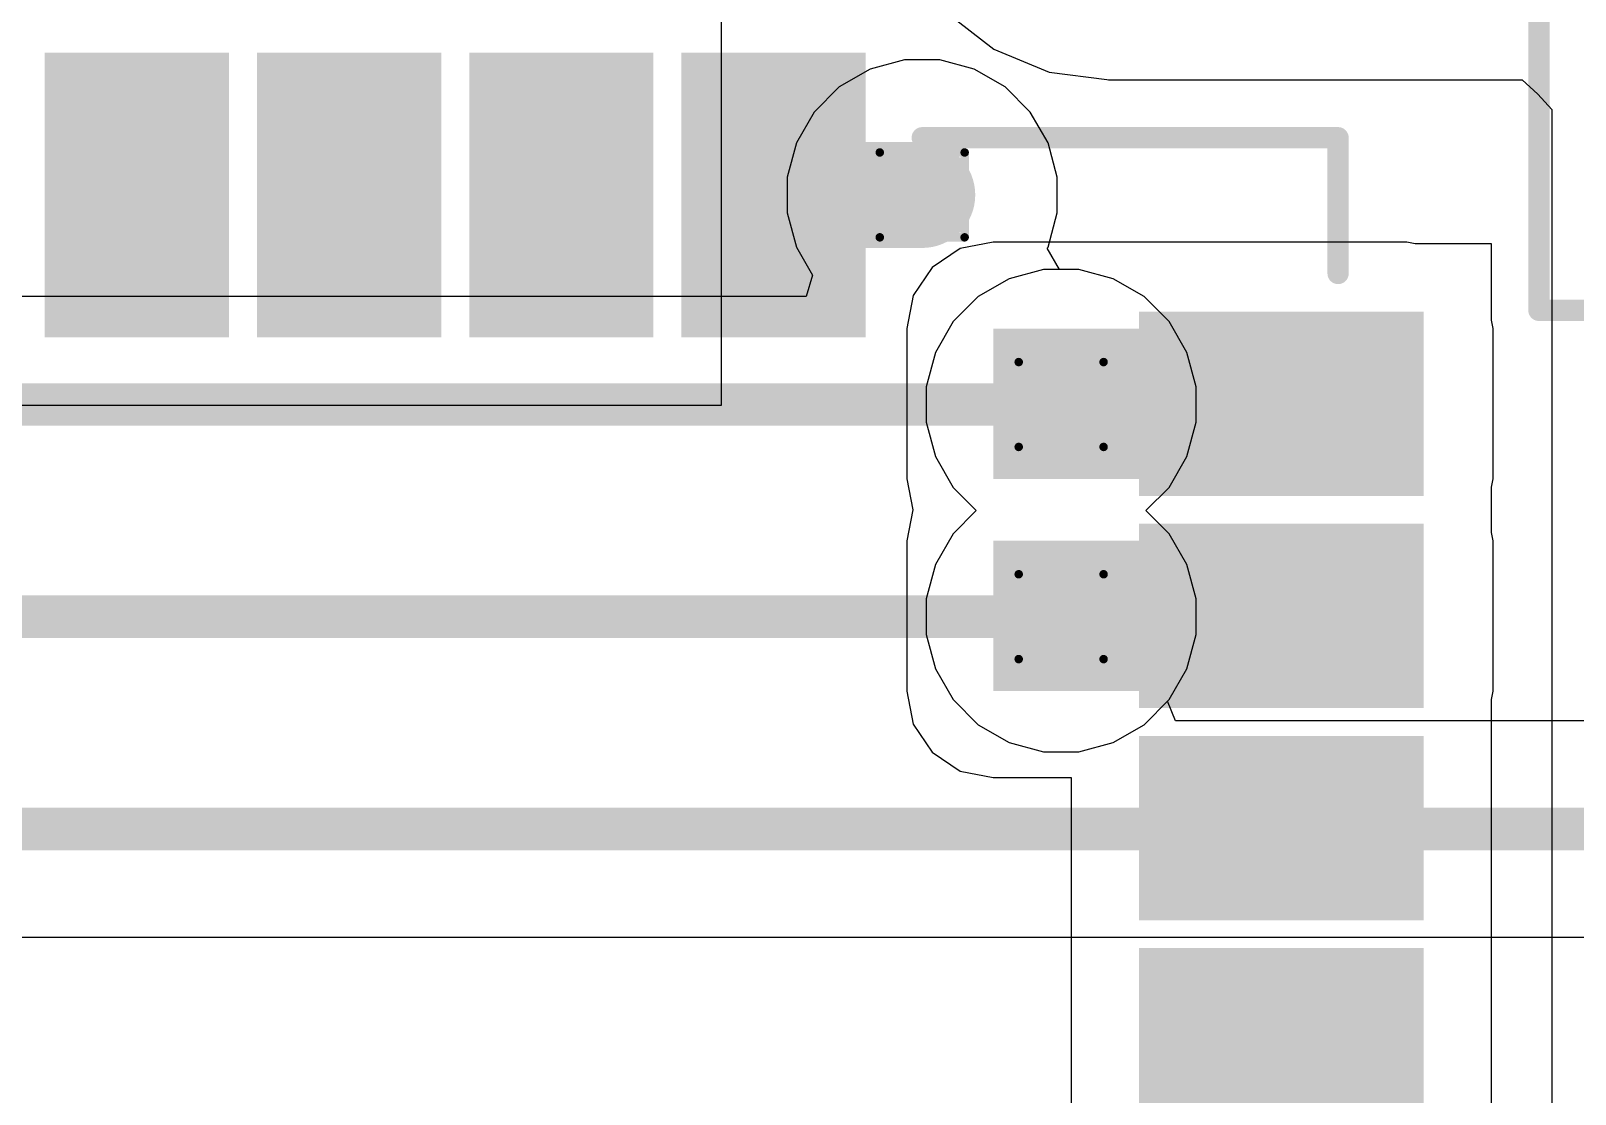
# Model space of a CAD drawing. Header units: inches. Extents: x -9 to 196, y -9 to 68.
# Drawn here: x 29.07 to 38.31, y 10.92 to 17.29 of the extents above; entities that cross this region are included whole.
import ezdxf

# ---------------------------------------------------------------- set-up
doc = ezdxf.new("R2010")
doc.units = ezdxf.units.IN
for name, color, linetype in [('Bottom Layer', 5, 'Continuous'), ('Drill Drawing', 1, 'Continuous'), ('Ground', 16, 'Continuous'), ('Power 3V3', 76, 'Continuous'), ('Top Layer', 1, 'Continuous'), ('Top Overlay', 2, 'Continuous'), ('Top Paste', 8, 'Continuous'), ('Top Solder', 216, 'Continuous'), ('Via Holes', 16, 'Continuous')]:
    doc.layers.add(name, color=color, linetype=linetype)

# ---------------------------------------------------------------- blocks, each defined once
blk = doc.blocks.new('38_SMD_M______4')
at = {"layer": 'Top Layer'}
for points in [[(-9.50000259, -3.36999961), (-8.00000305, -3.36999961), (-8.00000305, -4.270000349999999), (-9.50000259, -4.270000349999999)], [(-9.500000049999999, -4.63999961), (-8.00000051, -4.63999961), (-8.00000051, -5.54000035), (-9.500000049999999, -5.54000035)], [(-9.500000049999999, -5.90999961), (-8.00000051, -5.90999961), (-8.00000051, -6.810000349999999), (-9.500000049999999, -6.810000349999999)], [(-9.500000049999999, -7.180002149999999), (-8.00000051, -7.180002149999999), (-8.00000051, -8.08000289), (-9.500000049999999, -8.08000289)], [(-6.159999109999999, -9.62999979), (-6.159999109999999, -8.13000025), (-5.25999837, -8.13000025), (-5.25999837, -9.62999979)], [(-4.88999911, -9.62999979), (-4.88999911, -8.13000025), (-3.989998369999999, -8.13000025), (-3.989998369999999, -9.62999979)], [(-3.61999657, -9.629997249999999), (-3.61999657, -8.12999771), (-2.71999583, -8.12999771), (-2.71999583, -9.629997249999999)], [(-2.34999911, -9.62999979), (-2.34999911, -8.13000025), (-1.44999837, -8.13000025), (-1.44999837, -9.62999979)]]:
    blk.add_hatch(color=1, dxfattribs=at).paths.add_polyline_path(points)
at = {"layer": 'Top Paste'}
for points in [[(-9.50000259, -3.36999961), (-8.00000305, -3.36999961), (-8.00000305, -4.270000349999999), (-9.50000259, -4.270000349999999)], [(-9.500000049999999, -4.63999961), (-8.00000051, -4.63999961), (-8.00000051, -5.54000035), (-9.500000049999999, -5.54000035)], [(-9.500000049999999, -5.90999961), (-8.00000051, -5.90999961), (-8.00000051, -6.810000349999999), (-9.500000049999999, -6.810000349999999)], [(-9.500000049999999, -7.180002149999999), (-8.00000051, -7.180002149999999), (-8.00000051, -8.08000289), (-9.500000049999999, -8.08000289)], [(-6.159999109999999, -9.62999979), (-6.159999109999999, -8.13000025), (-5.25999837, -8.13000025), (-5.25999837, -9.62999979)], [(-4.88999911, -9.62999979), (-4.88999911, -8.13000025), (-3.989998369999999, -8.13000025), (-3.989998369999999, -9.62999979)], [(-3.61999657, -9.629997249999999), (-3.61999657, -8.12999771), (-2.71999583, -8.12999771), (-2.71999583, -9.629997249999999)], [(-2.34999911, -9.62999979), (-2.34999911, -8.13000025), (-1.44999837, -8.13000025), (-1.44999837, -9.62999979)]]:
    blk.add_hatch(color=8, dxfattribs=at).paths.add_polyline_path(points)
at = {"layer": 'Top Solder'}
for points in [[(-9.601602589999999, -3.268399609999999), (-7.89840305, -3.268399609999999), (-7.89840305, -4.37160035), (-9.601602589999999, -4.37160035)], [(-9.601600049999998, -4.53839961), (-7.89840051, -4.53839961), (-7.89840051, -5.64160035), (-9.601600049999998, -5.64160035)], [(-9.601600049999998, -5.808399609999999), (-7.89840051, -5.808399609999999), (-7.89840051, -6.91160035), (-9.601600049999998, -6.91160035)], [(-9.601600049999998, -7.07840215), (-7.89840051, -7.07840215), (-7.89840051, -8.181602889999999), (-9.601600049999998, -8.181602889999999)], [(-6.26159911, -9.731599789999999), (-6.26159911, -8.02840025), (-5.15839837, -8.02840025), (-5.15839837, -9.731599789999999)], [(-4.991599109999999, -9.731599789999999), (-4.991599109999999, -8.02840025), (-3.88839837, -8.02840025), (-3.88839837, -9.731599789999999)], [(-3.72159657, -9.73159725), (-3.72159657, -8.02839771), (-2.61839583, -8.02839771), (-2.61839583, -9.73159725)], [(-2.45159911, -9.731599789999999), (-2.45159911, -8.02840025), (-1.34839837, -8.02840025), (-1.34839837, -9.731599789999999)]]:
    blk.add_hatch(color=216, dxfattribs=at).paths.add_polyline_path(points)
at = {"layer": 'Top Overlay'}
for points in [[(-9.0891995, -8.40940152, 0.127, 0.127, 0), (-9.0891995, -9.222201519999999, 0.127, 0.127, 0)], [(-6.599999499999999, -9.222201519999999, 0.127, 0.127, 0), (-9.0891995, -9.222201519999999, 0.127, 0.127, 0)]]:
    blk.add_lwpolyline(points, format="xyseb", dxfattribs=at)
for points in [[(-9.120949499999998, -8.40940152, 0.0635, 0.0635, 1), (-9.057449499999999, -8.40940152, 0.0635, 0.0635, 1)], [(-9.120949499999998, -9.222201519999999, 0.0635, 0.0635, 1), (-9.057449499999999, -9.222201519999999, 0.0635, 0.0635, 1)], [(-9.120949499999998, -9.222201519999999, 0.0635, 0.0635, 1), (-9.057449499999999, -9.222201519999999, 0.0635, 0.0635, 1)], [(-6.6317495, -9.222201519999999, 0.0635, 0.0635, 1), (-6.568249499999999, -9.222201519999999, 0.0635, 0.0635, 1)]]:
    blk.add_lwpolyline(points, format="xyseb", close=True, dxfattribs=at)

msp = doc.modelspace()

# ---------------------------------------------------------------- hatches: boundary and pattern name
at = {"layer": 'Bottom Layer'}
h = msp.add_hatch(color=5, dxfattribs=at)
edge = h.paths.add_edge_path()
edge.add_arc((34.40621516, 16.3059872), 0.2999994, 0, 360)
h = msp.add_hatch(color=5, dxfattribs=at)
edge = h.paths.add_edge_path()
edge.add_arc((35.23781624, 15.05138722), 0.2999994, 0, 360)
h = msp.add_hatch(color=5, dxfattribs=at)
edge = h.paths.add_edge_path()
edge.add_arc((35.23781624, 13.78138722), 0.2999994, 0, 360)
at = {"layer": 'Ground'}
h = msp.add_hatch(color=16, dxfattribs=at)
edge = h.paths.add_edge_path()
edge.add_arc((34.40621516, 16.3059872), 0.2999994, 0, 360)
h = msp.add_hatch(color=16, dxfattribs=at)
edge = h.paths.add_edge_path()
edge.add_arc((35.23781624, 15.05138722), 0.2999994, 0, 360)
h = msp.add_hatch(color=16, dxfattribs=at)
edge = h.paths.add_edge_path()
edge.add_arc((35.23781624, 13.78138722), 0.2999994, 0, 360)
at = {"layer": 'Power 3V3'}
h = msp.add_hatch(color=76, dxfattribs=at)
edge = h.paths.add_edge_path()
edge.add_arc((34.40621516, 16.3059872), 0.2999994, 0, 360)
h = msp.add_hatch(color=76, dxfattribs=at)
edge = h.paths.add_edge_path()
edge.add_arc((35.23781624, 15.05138722), 0.2999994, 0, 360)
h = msp.add_hatch(color=76, dxfattribs=at)
edge = h.paths.add_edge_path()
edge.add_arc((35.23781624, 13.78138722), 0.2999994, 0, 360)
at = {"layer": 'Top Layer'}
h = msp.add_hatch(color=1, dxfattribs=at)
edge = h.paths.add_edge_path()
edge.add_arc((34.40621516, 16.3059872), 0.2999994, 0, 360)
for points in [[(34.83141624, 14.60598806), (37.30621444, 14.60598806), (37.30621444, 15.50599134), (34.83141624, 15.50599134)], [(34.83141624, 13.33598806), (37.30621444, 13.33598806), (37.30621444, 14.23599134), (34.83141624, 14.23599134)]]:
    msp.add_hatch(color=1, dxfattribs=at).paths.add_polyline_path(points)
h = msp.add_hatch(color=1, dxfattribs=at)
edge = h.paths.add_edge_path()
edge.add_arc((35.23781624, 15.05138722), 0.2999994, 0, 360)
h = msp.add_hatch(color=1, dxfattribs=at)
edge = h.paths.add_edge_path()
edge.add_arc((35.23781624, 13.78138722), 0.2999994, 0, 360)
at = {"layer": 'Via Holes'}
h = msp.add_hatch(color=7, dxfattribs=at)
edge = h.paths.add_edge_path()
edge.add_arc((34.40621516, 16.3059872), 0.1499997, 0, 360)
h = msp.add_hatch(color=7, dxfattribs=at)
edge = h.paths.add_edge_path()
edge.add_arc((35.23781624, 15.05138722), 0.1499997, 0, 360)
h = msp.add_hatch(color=7, dxfattribs=at)
edge = h.paths.add_edge_path()
edge.add_arc((35.23781624, 13.78138722), 0.1499997, 0, 360)

# ---------------------------------------------------------------- linework, layer by layer
at = {"layer": 'Bottom Layer'}
for p, q in [((35.13144104, 15.85938662), (34.9259398, 15.80432196)), ((35.34419144, 15.85938662), (35.13144104, 15.85938662)), ((35.54969267999999, 15.80432196), (35.34419144, 15.85938662)), ((34.9259398, 15.80432196), (34.74169328, 15.69794676)), ((35.7339392, 15.69794676), (35.54969267999999, 15.80432196)), ((34.74169328, 15.69794676), (34.5912567, 15.54751018)), ((35.88437578, 15.54751018), (35.7339392, 15.69794676)), ((34.5912567, 15.54751018), (34.4848815, 15.36326366)), ((35.99075097999999, 15.36326366), (35.88437578, 15.54751018)), ((34.4848815, 15.36326366), (34.42981683999999, 15.15776242)), ((36.04581564, 15.15776242), (35.99075097999999, 15.36326366)), ((34.42981683999999, 15.15776242), (34.42981683999999, 14.94501202)), ((36.04581564, 14.94501202), (36.04581564, 15.15776242)), ((34.42981683999999, 14.94501202), (34.4848815, 14.73951078)), ((35.99075097999999, 14.73951078), (36.04581564, 14.94501202)), ((34.4848815, 14.73951078), (34.5912567, 14.55526426)), ((35.88437578, 14.55526426), (35.99075097999999, 14.73951078)), ((34.5912567, 14.55526426), (34.73013374, 14.41638722)), ((35.74549874, 14.41638722), (35.88437578, 14.55526426)), ((34.73013374, 14.41638722), (34.5912567, 14.27751018)), ((35.88437578, 14.27751018), (35.74549874, 14.41638722)), ((34.5912567, 14.27751018), (34.4848815, 14.09326366)), ((35.99075097999999, 14.09326366), (35.88437578, 14.27751018)), ((34.4848815, 14.09326366), (34.42981683999999, 13.88776242)), ((36.04581564, 13.88776242), (35.99075097999999, 14.09326366)), ((34.42981683999999, 13.88776242), (34.42981683999999, 13.67501202)), ((36.04581564, 13.67501202), (36.04581564, 13.88776242)), ((34.42981683999999, 13.67501202), (34.4848815, 13.46951078)), ((35.99075097999999, 13.46951078), (36.04581564, 13.67501202)), ((34.4848815, 13.46951078), (34.5912567, 13.28526426)), ((35.88437578, 13.28526426), (35.99075097999999, 13.46951078)), ((34.5912567, 13.28526426), (34.74169328, 13.13482768)), ((35.7339392, 13.13482768), (35.88437578, 13.28526426)), ((34.74169328, 13.13482768), (34.9259398, 13.02845248)), ((35.54969267999999, 13.02845248), (35.7339392, 13.13482768)), ((34.9259398, 13.02845248), (35.13144104, 12.97338782)), ((35.13144104, 12.97338782), (35.34419144, 12.97338782)), ((35.34419144, 12.97338782), (35.54969267999999, 13.02845248))]:
    msp.add_line(p, q, dxfattribs=at)
at = {"layer": 'Drill Drawing'}
for points in [[(34.15221516, 16.5599872, 0.0508, 0.0508, 0), (34.66021516, 16.5599872, 0.0508, 0.0508, 0)], [(34.15221516, 16.0519872, 0.0508, 0.0508, 0), (34.15221516, 16.5599872, 0.0508, 0.0508, 0)], [(34.66021516, 16.0519872, 0.0508, 0.0508, 0), (34.66021516, 16.5599872, 0.0508, 0.0508, 0)], [(34.15221516, 16.0519872, 0.0508, 0.0508, 0), (34.66021516, 16.0519872, 0.0508, 0.0508, 0)], [(34.98381624, 15.30538722, 0.0508, 0.0508, 0), (35.49181624, 15.30538722, 0.0508, 0.0508, 0)], [(34.98381624, 14.79738722, 0.0508, 0.0508, 0), (34.98381624, 15.30538722, 0.0508, 0.0508, 0)], [(35.49181624, 14.79738722, 0.0508, 0.0508, 0), (35.49181624, 15.30538722, 0.0508, 0.0508, 0)], [(34.98381624, 14.79738722, 0.0508, 0.0508, 0), (35.49181624, 14.79738722, 0.0508, 0.0508, 0)], [(34.98381624, 14.03538722, 0.0508, 0.0508, 0), (35.49181624, 14.03538722, 0.0508, 0.0508, 0)], [(34.98381624, 13.52738722, 0.0508, 0.0508, 0), (34.98381624, 14.03538722, 0.0508, 0.0508, 0)], [(35.49181624, 13.52738722, 0.0508, 0.0508, 0), (35.49181624, 14.03538722, 0.0508, 0.0508, 0)], [(34.98381624, 13.52738722, 0.0508, 0.0508, 0), (35.49181624, 13.52738722, 0.0508, 0.0508, 0)]]:
    msp.add_lwpolyline(points, format="xyseb", dxfattribs=at)
for points in [[(34.13951515999999, 16.5599872, 0.0254, 0.0254, 1), (34.16491516, 16.5599872, 0.0254, 0.0254, 1)], [(34.13951515999999, 16.5599872, 0.0254, 0.0254, 1), (34.16491516, 16.5599872, 0.0254, 0.0254, 1)], [(34.64751516, 16.5599872, 0.0254, 0.0254, 1), (34.67291516, 16.5599872, 0.0254, 0.0254, 1)], [(34.64751516, 16.5599872, 0.0254, 0.0254, 1), (34.67291516, 16.5599872, 0.0254, 0.0254, 1)], [(34.13951515999999, 16.0519872, 0.0254, 0.0254, 1), (34.16491516, 16.0519872, 0.0254, 0.0254, 1)], [(34.13951515999999, 16.0519872, 0.0254, 0.0254, 1), (34.16491516, 16.0519872, 0.0254, 0.0254, 1)], [(34.64751516, 16.0519872, 0.0254, 0.0254, 1), (34.67291516, 16.0519872, 0.0254, 0.0254, 1)], [(34.64751516, 16.0519872, 0.0254, 0.0254, 1), (34.67291516, 16.0519872, 0.0254, 0.0254, 1)], [(34.97111624, 15.30538722, 0.0254, 0.0254, 1), (34.99651624, 15.30538722, 0.0254, 0.0254, 1)], [(34.97111624, 15.30538722, 0.0254, 0.0254, 1), (34.99651624, 15.30538722, 0.0254, 0.0254, 1)], [(35.47911624, 15.30538722, 0.0254, 0.0254, 1), (35.50451623999999, 15.30538722, 0.0254, 0.0254, 1)], [(35.47911624, 15.30538722, 0.0254, 0.0254, 1), (35.50451623999999, 15.30538722, 0.0254, 0.0254, 1)], [(34.97111624, 14.79738722, 0.0254, 0.0254, 1), (34.99651624, 14.79738722, 0.0254, 0.0254, 1)], [(34.97111624, 14.79738722, 0.0254, 0.0254, 1), (34.99651624, 14.79738722, 0.0254, 0.0254, 1)], [(35.47911624, 14.79738722, 0.0254, 0.0254, 1), (35.50451623999999, 14.79738722, 0.0254, 0.0254, 1)], [(35.47911624, 14.79738722, 0.0254, 0.0254, 1), (35.50451623999999, 14.79738722, 0.0254, 0.0254, 1)], [(34.97111624, 14.03538722, 0.0254, 0.0254, 1), (34.99651624, 14.03538722, 0.0254, 0.0254, 1)], [(34.97111624, 14.03538722, 0.0254, 0.0254, 1), (34.99651624, 14.03538722, 0.0254, 0.0254, 1)], [(35.47911624, 14.03538722, 0.0254, 0.0254, 1), (35.50451623999999, 14.03538722, 0.0254, 0.0254, 1)], [(35.47911624, 14.03538722, 0.0254, 0.0254, 1), (35.50451623999999, 14.03538722, 0.0254, 0.0254, 1)], [(34.97111624, 13.52738722, 0.0254, 0.0254, 1), (34.99651624, 13.52738722, 0.0254, 0.0254, 1)], [(34.97111624, 13.52738722, 0.0254, 0.0254, 1), (34.99651624, 13.52738722, 0.0254, 0.0254, 1)], [(35.47911624, 13.52738722, 0.0254, 0.0254, 1), (35.50451623999999, 13.52738722, 0.0254, 0.0254, 1)], [(35.47911624, 13.52738722, 0.0254, 0.0254, 1), (35.50451623999999, 13.52738722, 0.0254, 0.0254, 1)]]:
    msp.add_lwpolyline(points, format="xyseb", close=True, dxfattribs=at)
at = {"layer": 'Ground'}
for p, q in [((35.13144104, 15.85938662), (34.9259398, 15.80432196)), ((35.34419144, 15.85938662), (35.13144104, 15.85938662)), ((35.54969267999999, 15.80432196), (35.34419144, 15.85938662)), ((34.9259398, 15.80432196), (34.74169328, 15.69794676)), ((35.7339392, 15.69794676), (35.54969267999999, 15.80432196)), ((34.74169328, 15.69794676), (34.5912567, 15.54751018)), ((35.88437578, 15.54751018), (35.7339392, 15.69794676)), ((34.5912567, 15.54751018), (34.4848815, 15.36326366)), ((35.99075097999999, 15.36326366), (35.88437578, 15.54751018)), ((34.4848815, 15.36326366), (34.42981683999999, 15.15776242)), ((36.04581564, 15.15776242), (35.99075097999999, 15.36326366)), ((34.42981683999999, 15.15776242), (34.42981683999999, 14.94501202)), ((36.04581564, 14.94501202), (36.04581564, 15.15776242)), ((34.42981683999999, 14.94501202), (34.4848815, 14.73951078)), ((35.99075097999999, 14.73951078), (36.04581564, 14.94501202)), ((34.4848815, 14.73951078), (34.5912567, 14.55526426)), ((35.88437578, 14.55526426), (35.99075097999999, 14.73951078)), ((34.5912567, 14.55526426), (34.73013374, 14.41638722)), ((35.74549874, 14.41638722), (35.88437578, 14.55526426)), ((34.73013374, 14.41638722), (34.5912567, 14.27751018)), ((35.88437578, 14.27751018), (35.74549874, 14.41638722)), ((34.5912567, 14.27751018), (34.4848815, 14.09326366)), ((35.99075097999999, 14.09326366), (35.88437578, 14.27751018)), ((34.4848815, 14.09326366), (34.42981683999999, 13.88776242)), ((36.04581564, 13.88776242), (35.99075097999999, 14.09326366)), ((34.42981683999999, 13.88776242), (34.42981683999999, 13.67501202)), ((36.04581564, 13.67501202), (36.04581564, 13.88776242)), ((34.42981683999999, 13.67501202), (34.4848815, 13.46951078)), ((35.99075097999999, 13.46951078), (36.04581564, 13.67501202)), ((34.4848815, 13.46951078), (34.5912567, 13.28526426)), ((35.88437578, 13.28526426), (35.99075097999999, 13.46951078)), ((34.5912567, 13.28526426), (34.74169328, 13.13482768)), ((35.7339392, 13.13482768), (35.88437578, 13.28526426)), ((34.74169328, 13.13482768), (34.9259398, 13.02845248)), ((35.54969267999999, 13.02845248), (35.7339392, 13.13482768)), ((34.9259398, 13.02845248), (35.13144104, 12.97338782)), ((35.13144104, 12.97338782), (35.34419144, 12.97338782)), ((35.34419144, 12.97338782), (35.54969267999999, 13.02845248))]:
    msp.add_line(p, q, dxfattribs=at)
at = {"layer": 'Power 3V3'}
for p, q in [((34.29983996, 17.1139866), (34.09433872, 17.05892194)), ((34.51259036, 17.1139866), (34.29983996, 17.1139866)), ((34.7180916, 17.05892194), (34.51259036, 17.1139866)), ((34.09433872, 17.05892194), (33.9100922, 16.95254674)), ((34.90233812, 16.95254674), (34.7180916, 17.05892194)), ((33.9100922, 16.95254674), (33.75965562, 16.80211016)), ((35.05277469999999, 16.80211016), (34.90233812, 16.95254674)), ((33.75965562, 16.80211016), (33.65328041999999, 16.61786364)), ((35.1591499, 16.61786364), (35.05277469999999, 16.80211016)), ((33.65328041999999, 16.61786364), (33.59821576, 16.4123624)), ((35.21421455999999, 16.4123624), (35.1591499, 16.61786364)), ((33.59821576, 16.4123624), (33.59821576, 16.199612)), ((35.21421455999999, 16.199612), (35.21421455999999, 16.4123624)), ((33.59821576, 16.199612), (33.65328041999999, 15.99411076)), ((35.1591499, 15.99411076), (35.21421455999999, 16.199612)), ((33.65328041999999, 15.99411076), (33.75043796, 15.82582814)), ((35.15469219999999, 15.98638662), (35.1591499, 15.99411076)), ((35.22801438, 15.85938662), (35.15469219999999, 15.98638662)), ((33.75043796, 15.82582814), (33.71161914, 15.69882814)), ((35.34419144, 15.85938662), (35.22801438, 15.85938662)), ((35.54969267999999, 15.80432196), (35.34419144, 15.85938662)), ((35.7339392, 15.69794676), (35.54969267999999, 15.80432196)), ((33.71161914, 15.69882814), (22.74557554, 15.69882814)), ((35.88437578, 15.54751018), (35.7339392, 15.69794676)), ((35.99075097999999, 15.36326366), (35.88437578, 15.54751018)), ((36.04581564, 15.15776242), (35.99075097999999, 15.36326366)), ((36.04581564, 14.94501202), (36.04581564, 15.15776242)), ((35.99075097999999, 14.73951078), (36.04581564, 14.94501202)), ((35.88437578, 14.55526426), (35.99075097999999, 14.73951078)), ((35.74549874, 14.41638722), (35.88437578, 14.55526426)), ((35.88437578, 14.27751018), (35.74549874, 14.41638722)), ((35.99075097999999, 14.09326366), (35.88437578, 14.27751018)), ((36.04581564, 13.88776242), (35.99075097999999, 14.09326366)), ((36.04581564, 13.67501202), (36.04581564, 13.88776242)), ((35.99075097999999, 13.46951078), (36.04581564, 13.67501202)), ((35.88437578, 13.28526426), (35.99075097999999, 13.46951078)), ((35.87443676, 13.27532524), (35.88437578, 13.28526426)), ((35.92303966, 13.15799248), (35.87443676, 13.27532524)), ((39.07154238, 13.15799248), (35.92303966, 13.15799248)), ((21.3951439, 11.86311064), (39.07443797999999, 11.86311064))]:
    msp.add_line(p, q, dxfattribs=at)
for points in [[(22.74557554, 15.05138722, 0.254, 0.254, 0), (35.23781624, 15.05138722, 0.254, 0.254, 0)], [(18.44130932, 13.78138722, 0.254, 0.254, 0), (35.23781624, 13.78138722, 0.254, 0.254, 0)], [(20.71076122, 12.51055156, 0.254, 0.254, 0), (39.49055094, 12.51055156, 0.254, 0.254, 0)]]:
    msp.add_lwpolyline(points, format="xyseb", dxfattribs=at)
for points in [[(35.17431624, 15.05138722, 0.127, 0.127, 1), (35.30131624, 15.05138722, 0.127, 0.127, 1)], [(35.17431624, 13.78138722, 0.127, 0.127, 1), (35.30131624, 13.78138722, 0.127, 0.127, 1)]]:
    msp.add_lwpolyline(points, format="xyseb", close=True, dxfattribs=at)
at = {"layer": 'Top Layer'}
for p, q in [((33.20421349999999, 15.0479887), (33.20421349999999, 17.5639857)), ((34.55110438, 17.39682576), (34.83538118, 17.1786931)), ((34.83538118, 17.1786931), (35.16642954, 17.04156866)), ((35.16642954, 17.04156866), (35.51130312, 16.99616362)), ((35.51130312, 16.99616362), (35.52168918, 16.9940986)), ((35.52168918, 16.9940986), (37.9977396, 16.9940986)), ((37.9977396, 16.9940986), (38.09106173999999, 16.90951406)), ((38.09106173999999, 16.90951406), (38.17564628, 16.81619192)), ((38.17564628, 16.81619192), (38.17564628, 3.38128102)), ((34.83141624, 16.02394306), (34.6332048, 15.98451718)), ((37.30621697999999, 16.02394306), (34.83141624, 16.02394306)), ((37.3562626, 16.0139888), (37.30621697999999, 16.02394306)), ((37.81421444, 16.0139888), (37.3562626, 16.0139888)), ((37.81421444, 15.55603696), (37.81421444, 16.0139888)), ((34.6332048, 15.98451718), (34.46516856, 15.87223902)), ((34.46516856, 15.87223902), (34.3528904, 15.70420278)), ((34.3528904, 15.70420278), (34.31346452, 15.50599134)), ((37.82416869999999, 15.50599134), (37.81421444, 15.55603696)), ((34.31346452, 15.50599134), (34.31346452, 14.60598806)), ((37.82416869999999, 14.60598806), (37.82416869999999, 15.50599134)), ((25.58421096, 15.0479887), (30.01821276, 15.0479887)), ((30.01821276, 15.0479887), (30.01821276, 15.04798616)), ((30.01821276, 15.04798616), (31.93421096, 15.04798616)), ((31.93421096, 15.04798616), (31.93421096, 15.0479887)), ((31.93421096, 15.0479887), (33.20421349999999, 15.0479887)), ((34.31346452, 14.60598806), (34.35026149999999, 14.4209897)), ((37.81421444, 14.55594244), (37.82416869999999, 14.60598806)), ((37.81421444, 14.28603696), (37.81421444, 14.55594244)), ((34.35026149999999, 14.4209897), (34.31346452, 14.23599134)), ((34.31346452, 14.23599134), (34.31346452, 13.33598806)), ((37.82416869999999, 14.23599134), (37.81421444, 14.28603696)), ((37.82416869999999, 13.33598806), (37.82416869999999, 14.23599134)), ((34.31346452, 13.33598806), (34.3528904, 13.13777662)), ((37.81421444, 13.28594244), (37.82416869999999, 13.33598806)), ((37.81421444, 12.20398626), (37.81421444, 13.28594244)), ((34.3528904, 13.13777662), (34.46516856, 12.96974038)), ((34.46516856, 12.96974038), (34.6332048, 12.85746222)), ((34.6332048, 12.85746222), (34.83141624, 12.81803634)), ((34.83141624, 12.81803634), (35.29821743999999, 12.81803634)), ((35.29821743999999, 12.81803634), (35.29821743999999, 11.55798806)), ((37.81421698, 12.20398626), (37.81421444, 12.20398626)), ((37.81421698, 10.28798806), (37.81421698, 12.20398626)), ((35.29821743999999, 11.55798806), (35.29821998, 11.55798806)), ((35.29821998, 11.55798806), (35.29821998, 10.93398626)), ((35.29821998, 10.93398626), (35.29821743999999, 10.93398626)), ((35.29821743999999, 10.93398626), (35.29821743999999, 9.017988059999999))]:
    msp.add_line(p, q, dxfattribs=at)
for points in [[(38.014402, 17.64153952, 0.254, 0.254, -0.4142135623730951), (38.8230872, 16.83285432, 0.254, 0.254, 0)], [(33.5162144, 16.3059872, 0.635, 0.635, 0), (34.40621516, 16.3059872, 0.635, 0.635, 0)], [(36.551616, 13.78138722, 0.2286, 0.2286, 0), (36.55621593999999, 13.78598716, 0.2286, 0.2286, 0)]]:
    msp.add_lwpolyline(points, format="xyseb", dxfattribs=at)
for points in [[(33.3574644, 16.3059872, 0.3175, 0.3175, 1), (33.67496439999999, 16.3059872, 0.3175, 0.3175, 1)], [(34.24746516, 16.3059872, 0.3175, 0.3175, 1), (34.56496516, 16.3059872, 0.3175, 0.3175, 1)], [(36.494466, 13.78138722, 0.1143, 0.1143, 1), (36.608766, 13.78138722, 0.1143, 0.1143, 1)], [(36.49906594, 13.78598716, 0.1143, 0.1143, 1), (36.61336594, 13.78598716, 0.1143, 0.1143, 1)]]:
    msp.add_lwpolyline(points, format="xyseb", close=True, dxfattribs=at)
at = {"layer": 'Top Overlay'}
for points in [[(38.09756414, 15.61479732, 0.127, 0.127, 0), (38.09756414, 18.70898722, 0.127, 0.127, 0)], [(38.09756414, 15.61479732, 0.127, 0.127, 0), (42.28011102, 15.61479732, 0.127, 0.127, 0)]]:
    msp.add_lwpolyline(points, format="xyseb", dxfattribs=at)
msp.add_lwpolyline([(38.06581414, 15.61479732, 0.0635, 0.0635, 1), (38.12931414, 15.61479732, 0.0635, 0.0635, 1)], format="xyseb", close=True, dxfattribs=at)
msp.add_lwpolyline([(38.06581414, 15.61479732, 0.0635, 0.0635, 1), (38.12931414, 15.61479732, 0.0635, 0.0635, 1)], format="xyseb", close=True, dxfattribs=at)

# ---------------------------------------------------------------- block references
at = {"rotation": 180}
msp.add_blockref('38_SMD_M______4', (27.80621566, 7.42598718), dxfattribs=at)

doc.saveas('drawing.dxf')
